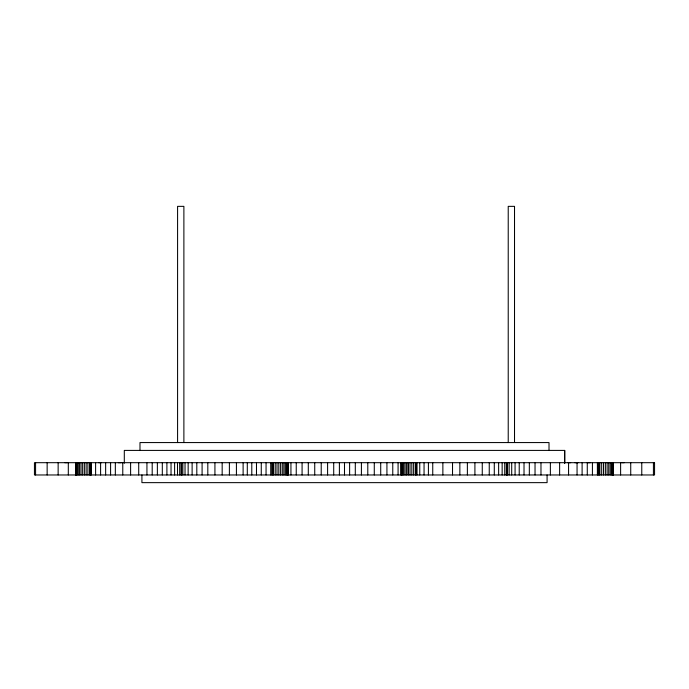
<?xml version="1.0" encoding="UTF-8"?>
<svg xmlns="http://www.w3.org/2000/svg" width="689" height="689" viewBox="0 0 689 689"><rect width="100%" height="100%" fill="white"/><g stroke="black" fill="none" stroke-linecap="round" stroke-linejoin="round"><path stroke-width="1.03" d="M138.713 474.971L138.713 462.689M141.917 474.971L141.917 482.644L547.083 482.644L547.083 474.971M174.601 474.971L174.601 462.689M229.385 474.971L229.385 462.689M287.838 474.971L287.838 462.689M392.764 474.971L392.764 462.689M415.381 474.971L415.381 462.689M535.034 474.971L535.034 462.689M550.373 474.971L550.373 462.689M564.696 450.408L564.696 463.223L564.696 450.408L124.304 450.408L124.304 463.223M577.055 474.971L577.055 462.689M641.769 474.971L641.769 462.689M64.766 462.689L67.324 462.689M98.648 462.689L101.317 462.689M118.336 462.689L121.212 462.689M567.788 462.689L570.664 462.689M574.781 462.689L577.942 462.689M587.683 462.689L590.352 462.689M621.676 462.689L624.234 462.689M653.43 462.689L653.43 474.971M630.728 462.689L630.728 474.971M620.617 462.689L620.617 474.971M613.176 462.689L613.176 474.971M613.029 462.689L613.029 474.971M612.357 462.689L612.357 474.971M611.393 462.689L611.393 474.971M610.178 462.689L610.178 474.971M608.731 462.689L608.731 474.971M607.112 462.689L607.112 474.971M605.364 462.689L605.364 474.971M603.53 462.689L603.53 474.971M601.678 462.689L601.678 474.971M599.861 462.689L599.861 474.971M599.017 462.689L599.017 474.971M598.13 462.689L598.13 474.971M597.389 462.689L597.389 474.971M592.419 462.689L592.419 474.971M587.278 462.689L587.278 474.971M582.11 462.689L582.11 474.971M568.571 462.689L568.571 474.971M559.623 462.689L559.623 474.971M549.012 450.408L549.012 442.571L139.988 442.571L139.988 450.408M540.977 462.689L540.977 474.971M529.333 462.689L529.333 474.971M524.019 462.689L524.019 474.971M519.222 462.689L519.222 474.971M515.079 462.689L515.079 474.971M514.519 442.571L514.519 206.355L508.224 206.355L508.224 442.571M511.703 462.689L511.703 474.971M509.162 462.689L509.162 474.971M507.535 462.689L507.535 474.971M506.871 462.689L506.871 474.971M506.337 462.689L506.337 474.971M504.744 462.689L504.744 474.971M502.152 462.689L502.152 474.971M498.638 462.689L498.638 474.971M494.289 462.689L494.289 474.971M489.25 462.689L489.25 474.971M482.266 462.689L482.266 474.971M474.91 462.689L474.91 474.971M467.375 462.689L467.375 474.971M459.856 462.689L459.856 474.971M452.527 462.689L452.527 474.971M442.863 462.689L442.863 474.971M432.744 462.689L432.744 474.971M428.412 462.689L428.412 474.971M424.054 462.689L424.054 474.971M419.756 462.689L419.756 474.971M417.034 462.689L417.034 474.971M416.044 462.689L416.044 474.971M413.633 462.689L413.633 474.971M411.833 462.689L411.833 474.971M410.024 462.689L410.024 474.971M406.605 462.689L406.605 474.971M405.089 462.689L405.089 474.971M403.754 462.689L403.754 474.971M402.652 462.689L402.652 474.971M401.79 462.689L401.79 474.971M401.205 462.689L401.248 474.971M400.92 462.689L400.929 474.971M398.078 462.689L398.078 474.971M386.925 462.689L386.925 474.971M380.716 462.689L380.716 474.971M374.282 462.689L374.282 474.971M367.788 462.689L367.788 474.971M361.406 462.689L361.406 474.971M355.3 462.689L355.3 474.971M349.616 462.689L349.616 474.971M344.5 462.689L344.5 474.971M339.393 462.689L339.393 474.971M333.709 462.689L333.709 474.971M327.602 462.689L327.602 474.971M321.22 462.689L321.22 474.971M314.735 462.689L314.735 474.971M308.302 462.689L308.302 474.971M302.083 462.689L302.083 474.971M296.244 462.689L296.244 474.971M290.939 462.689L290.939 474.971M288.14 462.689L288.131 474.971M287.813 462.689L287.813 474.971M287.235 462.689L287.235 474.971M286.348 462.689L286.348 474.971M285.212 462.689L285.212 474.971M283.842 462.689L283.842 474.971M282.292 462.689L282.292 474.971M280.604 462.689L280.604 474.971M278.821 462.689L278.821 474.971M277.004 462.689L277.004 474.971M275.212 462.689L275.212 474.971M273.481 462.689L273.524 474.971M272.689 462.689L272.689 474.971M271.871 462.689L271.871 474.971M270.725 462.689L270.725 474.971M266.057 462.689L266.057 474.971M261.269 462.689L261.269 474.971M256.48 462.689L256.48 474.971M251.786 462.689L251.786 474.971M247.299 462.689L247.299 474.971M243.122 462.689L243.122 474.971M236.422 462.689L236.422 474.971M222.168 462.689L222.168 474.971M214.925 462.689L214.925 474.971M207.811 462.689L207.811 474.971M202.092 462.689L202.092 474.971M196.804 462.689L196.804 474.971M192.119 462.689L192.119 474.971M188.149 462.689L188.149 474.971M185.031 462.689L185.031 474.971M183.885 442.571L183.885 206.355L177.581 206.355L177.581 442.571M182.843 462.689L182.843 474.971M181.655 462.689L181.655 474.971M181.078 462.689L181.078 474.971M179.683 462.689L179.683 474.971M177.504 462.689L177.504 474.971M171.036 462.689L171.036 474.971M166.902 462.689L166.902 474.971M162.311 462.689L162.311 474.971M157.368 462.689L157.368 474.971M152.2 462.689L152.2 474.971M146.938 462.689L146.938 474.971M130.609 462.689L130.609 474.971M122.771 462.689L122.771 474.971M115.339 462.689L115.339 474.971M110.593 462.689L110.593 474.971M105.641 462.689L105.641 474.971M100.603 462.689L100.603 474.971M95.607 462.689L95.607 474.971M91.249 462.689L91.249 474.971M90.793 462.689L90.793 474.971M90.285 462.689L90.285 474.971M89.613 462.689L89.613 474.971M87.891 462.689L87.891 474.971M86.125 462.689L86.125 474.971M84.359 462.689L84.359 474.971M82.646 462.689L82.646 474.971M81.026 462.689L81.026 474.971M79.562 462.689L79.562 474.971M78.279 462.689L78.279 474.971M77.211 462.689L77.211 474.971M76.393 462.689L76.393 474.971M68.306 462.689L68.306 474.971M58.143 462.689L58.143 474.971M47.145 462.689L47.145 474.971M35.57 462.689L35.57 474.971M408.267 462.689L408.267 474.971L408.232 462.689M613.451 462.689L613.451 474.971L613.399 462.689M654.55 462.689L34.45 462.689L34.45 474.971L654.55 474.971L654.55 462.689M75.945 474.971L75.945 462.689L75.842 474.971M75.618 474.971L75.618 462.689L75.583 474.971"/></g></svg>
